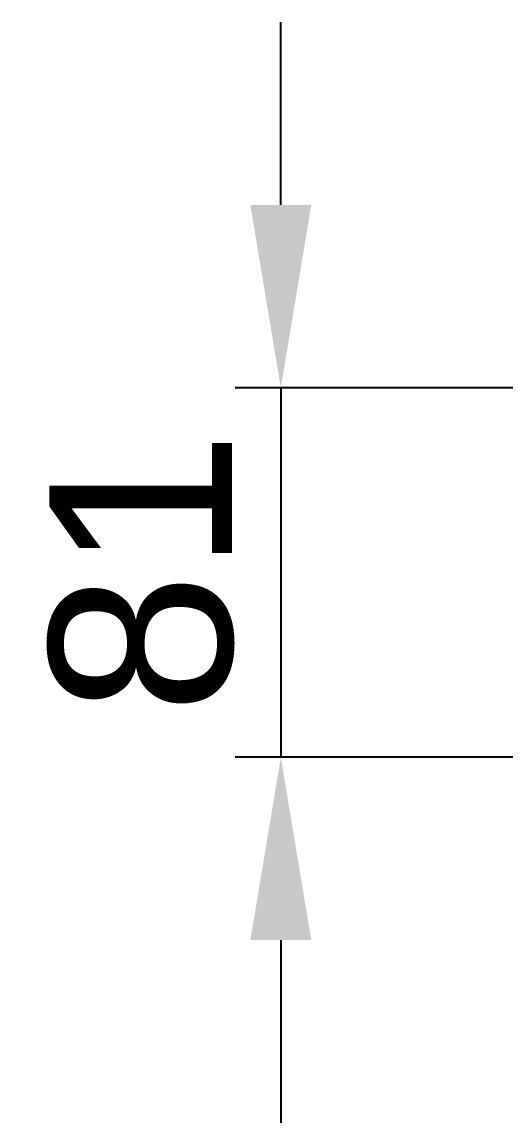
# Model space of a CAD drawing. Header units: millimetres. Extents: x -213 to 4577, y -424 to 2634.
# Drawn here: x -92.8 to 13.1, y 1749.3 to 1990.2 of the extents above; entities that cross this region are included whole.
import ezdxf

# ---------------------------------------------------------------- set-up
doc = ezdxf.new("R2010")
doc.units = ezdxf.units.MM
doc.layers.add('ZANO_W', color=1, linetype='Continuous', lineweight=0)
doc.styles.add('Arial', font='arial.ttf')
doc.styles.get("Standard").update_dxf_attribs({"font": 'ARIALUNI.TTF'})
doc.dimstyles.new('pl i ang', dxfattribs={"dimtxt": 50, "dimasz": 50, "dimexe": 1.25, "dimexo": 0.625, "dimgap": 10, "dimtad": 1, "dimtoh": 1, "dimtxsty": 'Standard', "dimcen": 2.5, "dimclrd": 1, "dimclre": 1, "dimclrt": 1, "dimadec": 0, "dimazin": 0, "dimtfac": 1, "dimtmove": 0, "dimatfit": 3, "dimfxl": 1, "dimarcsym": 1})

# ---------------------------------------------------------------- blocks, each defined once
blk = doc.blocks.new('*D441')
at = {"layer": 'ZANO_W', "color": 1, "lineweight": -2}
for p, q in [((-36.16, 1950.22), (-36.16, 1990.22)), ((116.17, 1910.22), (-46.16, 1910.22)), ((-36.16, 1910.22), (-36.16, 1829.34)), ((113.17, 1829.34), (-46.16, 1829.34)), ((-36.16, 1789.34), (-36.16, 1749.34))]:
    blk.add_line(p, q, dxfattribs=at)
at = {"layer": 'ZANO_W', "color": 1}
for points in [[(-42.83, 1950.22), (-29.49, 1950.22), (-36.16, 1910.22)], [(-29.49, 1789.34), (-42.83, 1789.34), (-36.16, 1829.34)]]:
    blk.add_solid(points, dxfattribs=at)
at = {"layer": 'ZANO_W', "color": 1, "insert": (-66.58, 1869.78), "char_height": 40, "attachment_point": 5, "rotation": 90, "style": 'Arial'}
blk.add_mtext('81', dxfattribs=at)

msp = doc.modelspace()

# ---------------------------------------------------------------- dimensions: what is measured, and where the dimension line sits
at = {"layer": 'ZANO_W'}
dim = msp.add_linear_dim(base=(-36.16, 1829.34), p1=(126.17, 1910.22), p2=(123.17, 1829.34), angle=90, dimstyle='pl i ang', override={"dimtxt": 40, "dimasz": 40, "dimexe": 10, "dimexo": 10, "dimtoh": 0, "dimdec": 0, "dimtxsty": 'Arial', "dimtdec": 0, "dimtmove": 1}, dxfattribs=at)
dim.commit()
dim.dimension.update_dxf_attribs({"geometry": '*D441', "text_midpoint": (-66.58, 1869.78)})

doc.saveas('drawing.dxf')
